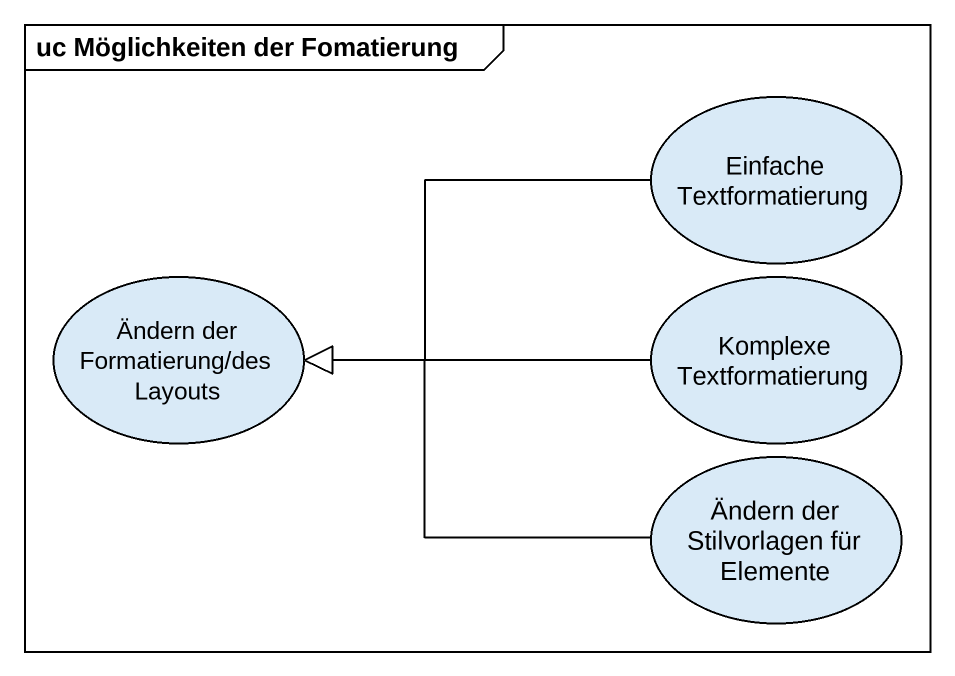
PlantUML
@startuml
mainframe uc Möglichkeiten der Fomatierung
usecase "Einfache Textformatierung" as Einfache_Textformatierung
usecase "Ändern der Formatierung/des Layouts" as Ändern_der_Formatierung_des
usecase "Komplexe Textformatierung" as Komplexe_Textformatierung
usecase "Ändern der Stilvorlagen für Elemente" as Ändern_der_Stilvorlagen_für
Einfache_Textformatierung -left-|> Ändern_der_Formatierung_des
Komplexe_Textformatierung -left-|> Ändern_der_Formatierung_des
Ändern_der_Stilvorlagen_für -left-|> Ändern_der_Formatierung_des
@enduml
